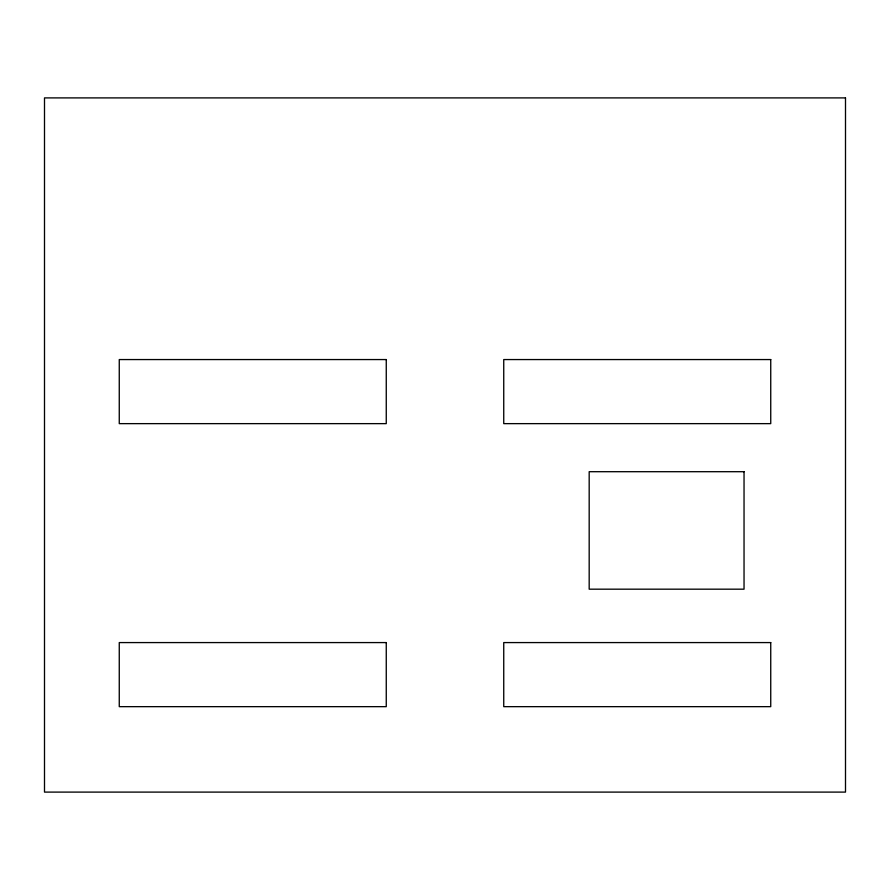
<?xml version="1.0" encoding="UTF-8"?>
<svg xmlns="http://www.w3.org/2000/svg" width="890" height="890" viewBox="0 0 890 890"><rect width="100%" height="100%" fill="white"/><g stroke="black" fill="none" stroke-linecap="round" stroke-linejoin="round"><path stroke-width="1.33" d="M845.5 97.9L44.5 97.9L44.5 792.1L845.5 792.1L845.5 97.9M386.26 359.56L119.26 359.56L119.26 423.64L386.26 423.64L386.26 359.56M770.74 359.56L503.74 359.56L503.74 423.64L770.74 423.64L770.74 359.56M744.04 471.7L589.18 471.7L589.18 589.18L744.04 589.18L744.04 471.7M386.26 642.58L119.26 642.58L119.26 706.66L386.26 706.66L386.26 642.58M770.74 642.58L503.74 642.58L503.74 706.66L770.74 706.66L770.74 642.58"/></g></svg>
